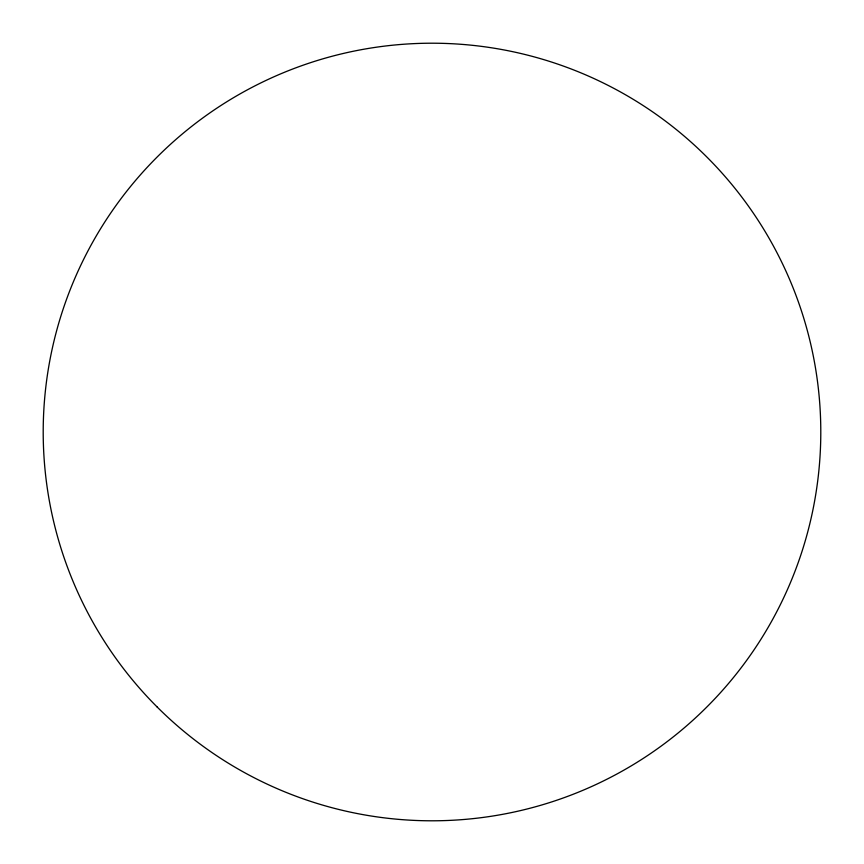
<?xml version="1.0" encoding="UTF-8"?>
<svg xmlns="http://www.w3.org/2000/svg" width="864" height="864" viewBox="0 0 864 864"><rect width="100%" height="100%" fill="white"/><g stroke="black" fill="none" stroke-linecap="round" stroke-linejoin="round"><path stroke-width="1.3" d="M157.075 706.925A388.8 388.8 0 0 0 807.548 532.624A388.8 388.8 0 0 0 331.376 56.452A388.8 388.8 0 0 0 157.075 706.925"/></g></svg>
